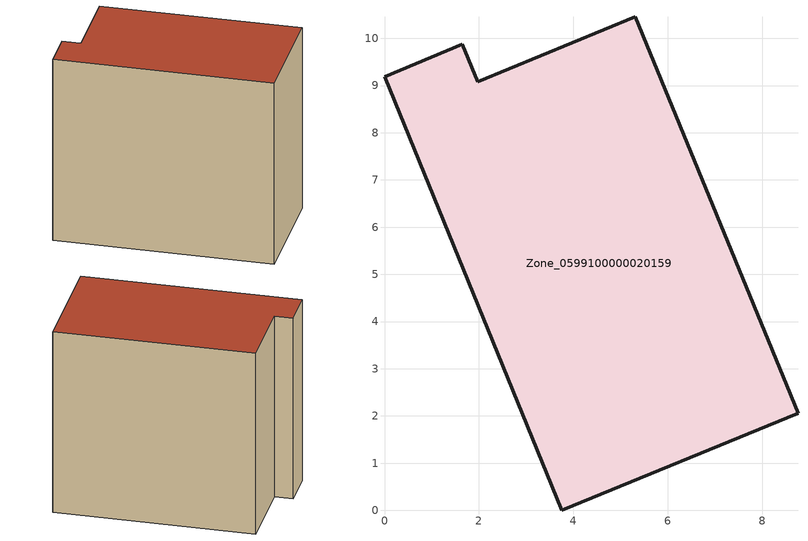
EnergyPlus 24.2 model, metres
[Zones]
Zone_0599100000020159
 floor ground (C_G): 3.76,0 0,9.19 1.65,9.87 1.97,9.08 5.31,10.46 8.76,2.06 z0
 wall outside (C_F): 1.97,9.08 1.65,9.87 0,9.19 3.76,0 8.76,2.06 5.31,10.46 1.97,9.08 z0:8.89
 roof outside (C_R): 8.76,2.06 5.31,10.46 1.97,9.08 1.65,9.87 0,9.19 3.76,0 z8.89
[BUILDING]
Pand.0599100000020159: North Axis=0; Terrain=City; Loads Convergence Tolerance Value=0.04; Temperature Convergence Tolerance Value=0.4; Solar Distribution=FullExterior; Maximum Number of Warmup Days=25; Minimum Number of Warmup Days=1
[Site:Location]
Rotterdam.The.Hague.AP_ZH_NLD Design_Conditions: Latitude=51.96; Longitude=4.45; Time Zone=1; Elevation=-4.5
[SITE:GROUNDTEMPERATURE:BUILDINGSURFACE]
18, 18, 18, 18, 18, 18, 18, 18, 18, 18, 18, 18
[MATERIAL] Thermal Absorptance=0.9; Solar Absorptance=0.7; Visible Absorptance=0.7
Name | Roughness | Thickness | Conductivity | Density | Specific Heat
G.TI.1975-1991 | MediumSmooth | 0.15 | 0.288461 | 540 | 1210
F.TI.1975-1991 | Rough | 0.3 | 0.230769 | 1920 | 840
R.TI.1975-1991 | MediumRough | 0.2 | 0.153846 | 1500 | 1000
[CONSTRUCTION]
C_G: G.TI.1975-1991
C_F: F.TI.1975-1991
C_R: R.TI.1975-1991
[ZONE]
Zone_0599100000020159: Type=1; Multiplier=1; Ceiling Height=Autocalculate; Volume=Autocalculate; Floor Area=autocalculate; Part of Total Floor Area=Yes
[ZONEINFILTRATION:DESIGNFLOWRATE]
Infil_Zone_0599100000020159: Zone or ZoneList or Space or SpaceList=Zone_0599100000020159; Schedule=AlwaysOn; Design Flow Rate Calculation Method=Flow/Area; Flow Rate per Floor Area=0.003; Constant Term Coefficient=1; Temperature Term Coefficient=0; Velocity Term Coefficient=0; Velocity Squared Term Coefficient=0
[HVACTEMPLATE:ZONE:IDEALLOADSAIRSYSTEM]
Zone_0599100000020159: Maximum Heating Supply Air Temperature=50; Minimum Cooling Supply Air Temperature=13; Maximum Heating Supply Air Humidity Ratio=0.0156; Minimum Cooling Supply Air Humidity Ratio=0.0077; Heating Limit=NoLimit; Cooling Limit=NoLimit; Dehumidification Control Type=ConstantSensibleHeatRatio; Cooling Sensible Heat Ratio=0.7; Dehumidification Setpoint=60; Humidification Control Type=None; Humidification Setpoint=30; Outdoor Air Method=None; Outdoor Air Flow Rate per Person=0.00944; Outdoor Air Flow Rate per Zone Floor Area=0; Outdoor Air Flow Rate per Zone=0; Demand Controlled Ventilation Type=None; Outdoor Air Economizer Type=NoEconomizer; Heat Recovery Type=None; Sensible Heat Recovery Effectiveness=0.7; Latent Heat Recovery Effectiveness=0.65
[ZONECONTROL:THERMOSTAT]
ThermostatControl_Zone_0599100000020159: Zone or ZoneList=Zone_0599100000020159; Control Type Schedule=DualSetpointControlType; Control 1=Thermostat_Zone_0599100000020159; Temperature Difference Between Cutout And Setpoint=0
[THERMOSTATSETPOINT:DUALSETPOINT]
Thermostat_Zone_0599100000020159: Heating Setpoint Temperature Schedule=HeatingSetpoint_Zone_0599100000020159; Cooling Setpoint Temperature Schedule=CoolingSetpoint_Zone_0599100000020159
[SCHEDULE:COMPACT]
HeatingSetpoint_Zone_0599100000020159: Through: 12/31, For: AllDays, Until: 24:00, 21
CoolingSetpoint_Zone_0599100000020159: Through: 12/31, For: AllDays, Until: 24:00, 24
DualSetpointControlType: Through: 12/31, For: AllDays, Until: 24:00, 4
AlwaysOn: Through: 12/31, For: AllDays, Until: 24:00, 1
